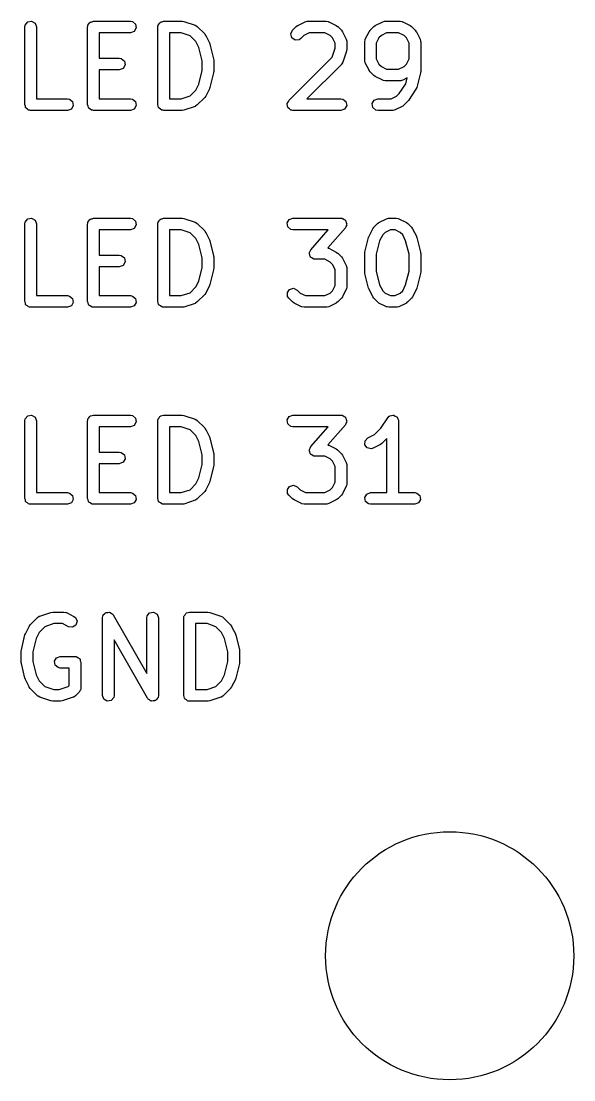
# Model space of a CAD drawing. Extents: x 127.3 to 175.4, y -127 to -66.1.
# Drawn here: x 168.31 to 175.43, y -127.04 to -113.39 of the extents above; entities that cross this region are included whole.
import ezdxf

# ---------------------------------------------------------------- set-up
doc = ezdxf.new("R2010")
doc.units = 0
doc.layers.add('BLACK', color=7, linetype='CONTINUOUS')

msp = doc.modelspace()

# ---------------------------------------------------------------- linework, layer by layer
at = {"layer": 'BLACK', "linetype": 'CONTINUOUS'}
for p, q in [((168.352, -113.463), (168.357, -113.438)), ((168.357, -113.438), (168.39, -113.398)), ((168.39, -113.398), (168.44, -113.389)), ((168.44, -113.389), (168.485, -113.415)), ((168.485, -113.415), (168.502, -113.463)), ((169.162, -113.463), (169.163, -113.454)), ((169.163, -113.45), (169.164, -113.447)), ((169.163, -113.454), (169.163, -113.45)), ((169.164, -113.447), (169.166, -113.438)), ((169.166, -113.438), (169.179, -113.423)), ((169.179, -113.423), (169.188, -113.406)), ((169.188, -113.406), (169.195, -113.404)), ((169.195, -113.404), (169.199, -113.398)), ((169.199, -113.398), (169.218, -113.395)), ((169.218, -113.395), (169.237, -113.388)), ((169.237, -113.388), (169.713, -113.388)), ((169.713, -113.388), (169.738, -113.393)), ((169.738, -113.393), (169.778, -113.426)), ((169.778, -113.426), (169.787, -113.476)), ((170.066, -113.463), (170.068, -113.454)), ((170.068, -113.45), (170.069, -113.447)), ((170.068, -113.454), (170.068, -113.45)), ((170.069, -113.447), (170.071, -113.438)), ((170.071, -113.438), (170.083, -113.423)), ((170.083, -113.423), (170.093, -113.406)), ((170.093, -113.406), (170.1, -113.404)), ((170.1, -113.404), (170.104, -113.398)), ((170.104, -113.398), (170.123, -113.395)), ((170.123, -113.395), (170.141, -113.388)), ((170.141, -113.388), (170.38, -113.388)), ((170.38, -113.388), (170.402, -113.392)), ((170.402, -113.392), (170.403, -113.392)), ((170.403, -113.392), (170.546, -113.44)), ((170.546, -113.44), (170.569, -113.452)), ((170.569, -113.452), (170.571, -113.456)), ((170.571, -113.456), (170.575, -113.458)), ((171.85, -113.458), (171.869, -113.445)), ((171.869, -113.445), (171.87, -113.444)), ((171.87, -113.444), (171.965, -113.396)), ((171.965, -113.396), (171.99, -113.389)), ((171.99, -113.389), (171.994, -113.39)), ((171.994, -113.39), (171.999, -113.388)), ((171.999, -113.388), (172.237, -113.388)), ((172.237, -113.388), (172.262, -113.393)), ((172.262, -113.393), (172.266, -113.396)), ((172.266, -113.396), (172.27, -113.396)), ((172.27, -113.396), (172.365, -113.444)), ((172.365, -113.444), (172.383, -113.457)), ((172.85, -113.458), (172.869, -113.445)), ((172.869, -113.445), (172.87, -113.444)), ((172.87, -113.444), (172.965, -113.396)), ((172.965, -113.396), (172.99, -113.389)), ((172.99, -113.389), (172.994, -113.39)), ((172.994, -113.39), (172.999, -113.388)), ((172.999, -113.388), (173.189, -113.388)), ((173.189, -113.388), (173.215, -113.393)), ((173.215, -113.393), (173.218, -113.396)), ((173.218, -113.396), (173.223, -113.396)), ((173.223, -113.396), (173.318, -113.444)), ((173.318, -113.444), (173.336, -113.457)), ((168.352, -114.463), (168.352, -113.463)), ((168.502, -113.463), (168.502, -114.388)), ((169.162, -114.463), (169.162, -113.463)), ((169.713, -113.538), (169.312, -113.538)), ((169.312, -113.538), (169.312, -113.865)), ((169.761, -113.521), (169.713, -113.538)), ((169.787, -113.476), (169.761, -113.521)), ((170.066, -114.463), (170.066, -113.463)), ((170.216, -113.538), (170.216, -114.388)), ((170.367, -113.538), (170.216, -113.538)), ((170.482, -113.577), (170.367, -113.538)), ((170.556, -113.651), (170.482, -113.577)), ((170.575, -113.458), (170.671, -113.553)), ((170.671, -113.553), (170.683, -113.572)), ((170.683, -113.572), (170.685, -113.573)), ((170.685, -113.573), (170.732, -113.668)), ((171.781, -113.552), (171.803, -113.506)), ((171.794, -113.602), (171.781, -113.552)), ((171.803, -113.506), (171.85, -113.458)), ((171.948, -113.573), (171.909, -113.612)), ((172.016, -113.538), (171.948, -113.573)), ((172.219, -113.538), (172.016, -113.538)), ((172.287, -113.573), (172.219, -113.538)), ((172.318, -113.603), (172.287, -113.573)), ((172.383, -113.457), (172.385, -113.458)), ((172.385, -113.458), (172.433, -113.506)), ((172.433, -113.506), (172.445, -113.524)), ((172.445, -113.524), (172.447, -113.525)), ((172.447, -113.525), (172.494, -113.62)), ((172.741, -113.62), (172.789, -113.525)), ((172.789, -113.525), (172.802, -113.507)), ((172.802, -113.507), (172.803, -113.506)), ((172.803, -113.506), (172.85, -113.458)), ((172.948, -113.573), (172.917, -113.603)), ((173.016, -113.538), (172.948, -113.573)), ((173.171, -113.538), (173.016, -113.538)), ((173.24, -113.573), (173.171, -113.538)), ((173.27, -113.603), (173.24, -113.573)), ((173.336, -113.457), (173.337, -113.458)), ((173.337, -113.458), (173.385, -113.506)), ((173.385, -113.506), (173.398, -113.524)), ((173.398, -113.524), (173.399, -113.525)), ((173.399, -113.525), (173.447, -113.62)), ((170.594, -113.728), (170.556, -113.651)), ((170.638, -113.901), (170.594, -113.728)), ((170.732, -113.668), (170.736, -113.68)), ((170.736, -113.68), (170.738, -113.683)), ((170.738, -113.683), (170.786, -113.874)), ((171.836, -113.631), (171.794, -113.602)), ((171.887, -113.627), (171.836, -113.631)), ((171.909, -113.612), (171.887, -113.627)), ((172.352, -113.672), (172.318, -113.603)), ((172.352, -113.737), (172.352, -113.672)), ((172.494, -113.62), (172.502, -113.645)), ((172.502, -113.645), (172.501, -113.65)), ((172.501, -113.65), (172.502, -113.654)), ((172.502, -113.654), (172.502, -113.749)), ((172.733, -113.654), (172.738, -113.628)), ((172.733, -113.892), (172.733, -113.654)), ((172.738, -113.628), (172.74, -113.625)), ((172.74, -113.625), (172.741, -113.62)), ((172.917, -113.603), (172.883, -113.672)), ((172.883, -113.672), (172.883, -113.874)), ((173.305, -113.672), (173.27, -113.603)), ((173.305, -113.874), (173.305, -113.672)), ((173.447, -113.62), (173.454, -113.645)), ((173.454, -113.645), (173.453, -113.65)), ((173.453, -113.65), (173.455, -113.654)), ((173.455, -113.654), (173.455, -114.035)), ((169.312, -113.865), (169.57, -113.865)), ((169.57, -113.865), (169.596, -113.869)), ((171.755, -114.41), (172.314, -113.851)), ((172.314, -113.851), (172.352, -113.737)), ((172.498, -113.773), (172.451, -113.916)), ((172.502, -113.749), (172.498, -113.771)), ((172.498, -113.771), (172.498, -113.773)), ((169.618, -113.997), (169.57, -114.015)), ((169.596, -113.869), (169.635, -113.902)), ((169.644, -113.953), (169.618, -113.997)), ((169.635, -113.902), (169.644, -113.953)), ((170.638, -114.026), (170.638, -113.901)), ((170.786, -113.874), (170.787, -113.889)), ((170.787, -113.889), (170.788, -113.892)), ((170.788, -113.892), (170.788, -114.035)), ((172.433, -113.945), (171.989, -114.388)), ((172.434, -113.941), (172.433, -113.945)), ((172.438, -113.939), (172.434, -113.941)), ((172.451, -113.916), (172.438, -113.939)), ((172.735, -113.896), (172.733, -113.892)), ((172.734, -113.901), (172.735, -113.896)), ((172.741, -113.925), (172.734, -113.901)), ((172.789, -114.021), (172.741, -113.925)), ((172.883, -113.874), (172.917, -113.943)), ((172.917, -113.943), (172.948, -113.973)), ((172.948, -113.973), (173.016, -114.007)), ((173.171, -114.007), (173.24, -113.973)), ((173.24, -113.973), (173.27, -113.943)), ((173.27, -113.943), (173.305, -113.874)), ((169.57, -114.015), (169.312, -114.015)), ((169.312, -114.015), (169.312, -114.388)), ((170.594, -114.199), (170.638, -114.026)), ((170.786, -114.053), (170.738, -114.243)), ((170.788, -114.035), (170.785, -114.05)), ((170.785, -114.05), (170.786, -114.053)), ((172.79, -114.022), (172.789, -114.021)), ((172.803, -114.04), (172.79, -114.022)), ((172.85, -114.088), (172.803, -114.04)), ((172.852, -114.089), (172.85, -114.088)), ((172.87, -114.102), (172.852, -114.089)), ((172.965, -114.149), (172.87, -114.102)), ((173.016, -114.007), (173.171, -114.007)), ((173.281, -114.12), (173.223, -114.149)), ((173.262, -114.194), (173.281, -114.12)), ((173.452, -114.053), (173.405, -114.243)), ((173.455, -114.035), (173.452, -114.05)), ((173.452, -114.05), (173.452, -114.053)), ((170.556, -114.276), (170.594, -114.199)), ((170.732, -114.259), (170.685, -114.354)), ((170.733, -114.255), (170.732, -114.259)), ((170.738, -114.243), (170.733, -114.255)), ((172.969, -114.15), (172.965, -114.149)), ((172.973, -114.153), (172.969, -114.15)), ((172.999, -114.157), (172.973, -114.153)), ((173.189, -114.157), (172.999, -114.157)), ((173.178, -114.32), (173.262, -114.194)), ((173.193, -114.156), (173.189, -114.157)), ((173.198, -114.157), (173.193, -114.156)), ((173.223, -114.149), (173.198, -114.157)), ((173.394, -114.267), (173.299, -114.41)), ((173.405, -114.243), (173.394, -114.266)), ((173.394, -114.266), (173.394, -114.267)), ((168.502, -114.388), (168.903, -114.388)), ((168.903, -114.388), (168.929, -114.393)), ((168.929, -114.393), (168.968, -114.426)), ((169.312, -114.388), (169.713, -114.388)), ((169.713, -114.388), (169.738, -114.393)), ((169.738, -114.393), (169.778, -114.426)), ((170.216, -114.388), (170.367, -114.388)), ((170.367, -114.388), (170.482, -114.35)), ((170.482, -114.35), (170.556, -114.276)), ((170.671, -114.374), (170.575, -114.469)), ((170.685, -114.354), (170.671, -114.372)), ((170.671, -114.372), (170.671, -114.374)), ((171.746, -114.431), (171.755, -114.41)), ((171.989, -114.388), (172.427, -114.388)), ((172.427, -114.388), (172.453, -114.393)), ((172.453, -114.393), (172.492, -114.426)), ((172.829, -114.45), (172.855, -114.406)), ((172.855, -114.406), (172.903, -114.388)), ((172.903, -114.388), (173.076, -114.388)), ((173.076, -114.388), (173.145, -114.354)), ((173.145, -114.354), (173.178, -114.32)), ((173.299, -114.41), (173.291, -114.418)), ((168.359, -114.482), (168.352, -114.463)), ((168.362, -114.501), (168.359, -114.482)), ((168.367, -114.505), (168.362, -114.501)), ((168.37, -114.512), (168.367, -114.505)), ((168.387, -114.521), (168.37, -114.512)), ((168.401, -114.534), (168.387, -114.521)), ((168.411, -114.536), (168.401, -114.534)), ((168.414, -114.537), (168.411, -114.536)), ((168.417, -114.537), (168.414, -114.537)), ((168.427, -114.538), (168.417, -114.537)), ((168.903, -114.538), (168.427, -114.538)), ((168.952, -114.521), (168.903, -114.538)), ((168.977, -114.476), (168.952, -114.521)), ((168.968, -114.426), (168.977, -114.476)), ((169.168, -114.482), (169.162, -114.463)), ((169.172, -114.501), (169.168, -114.482)), ((169.177, -114.505), (169.172, -114.501)), ((169.179, -114.512), (169.177, -114.505)), ((169.196, -114.521), (169.179, -114.512)), ((169.211, -114.534), (169.196, -114.521)), ((169.221, -114.536), (169.211, -114.534)), ((169.224, -114.537), (169.221, -114.536)), ((169.227, -114.537), (169.224, -114.537)), ((169.237, -114.538), (169.227, -114.537)), ((169.713, -114.538), (169.237, -114.538)), ((169.761, -114.521), (169.713, -114.538)), ((169.787, -114.476), (169.761, -114.521)), ((169.778, -114.426), (169.787, -114.476)), ((170.073, -114.482), (170.066, -114.463)), ((170.076, -114.501), (170.073, -114.482)), ((170.082, -114.505), (170.076, -114.501)), ((170.084, -114.512), (170.082, -114.505)), ((170.101, -114.521), (170.084, -114.512)), ((170.116, -114.534), (170.101, -114.521)), ((170.126, -114.536), (170.116, -114.534)), ((170.128, -114.537), (170.126, -114.536)), ((170.132, -114.537), (170.128, -114.537)), ((170.141, -114.538), (170.132, -114.537)), ((170.38, -114.538), (170.141, -114.538)), ((170.381, -114.538), (170.38, -114.538)), ((170.403, -114.535), (170.381, -114.538)), ((170.546, -114.487), (170.403, -114.535)), ((170.55, -114.484), (170.546, -114.487)), ((170.554, -114.484), (170.55, -114.484)), ((170.575, -114.469), (170.554, -114.484)), ((171.733, -114.457), (171.735, -114.454)), ((171.739, -114.479), (171.733, -114.457)), ((171.734, -114.45), (171.746, -114.431)), ((171.735, -114.454), (171.734, -114.45)), ((171.743, -114.501), (171.739, -114.479)), ((171.746, -114.503), (171.743, -114.501)), ((171.747, -114.506), (171.746, -114.503)), ((171.765, -114.519), (171.747, -114.506)), ((171.782, -114.534), (171.765, -114.519)), ((171.787, -114.535), (171.782, -114.534)), ((171.789, -114.536), (171.787, -114.535)), ((171.792, -114.536), (171.789, -114.536)), ((171.808, -114.538), (171.792, -114.536)), ((172.427, -114.538), (171.808, -114.538)), ((172.475, -114.521), (172.427, -114.538)), ((172.501, -114.476), (172.475, -114.521)), ((172.492, -114.426), (172.501, -114.476)), ((172.838, -114.501), (172.829, -114.45)), ((172.878, -114.534), (172.838, -114.501)), ((172.903, -114.538), (172.878, -114.534)), ((173.094, -114.538), (172.903, -114.538)), ((173.098, -114.537), (173.094, -114.538)), ((173.102, -114.538), (173.098, -114.537)), ((173.127, -114.53), (173.102, -114.538)), ((173.223, -114.483), (173.127, -114.53)), ((173.224, -114.482), (173.223, -114.483)), ((173.242, -114.469), (173.224, -114.482)), ((173.29, -114.421), (173.242, -114.469)), ((173.291, -114.418), (173.29, -114.421)), ((168.352, -116.003), (168.357, -115.978)), ((168.352, -117.003), (168.352, -116.003)), ((168.357, -115.978), (168.39, -115.938)), ((168.39, -115.938), (168.44, -115.929)), ((168.44, -115.929), (168.485, -115.955)), ((168.485, -115.955), (168.502, -116.003)), ((168.502, -116.003), (168.502, -116.928)), ((169.162, -116.003), (169.163, -115.994)), ((169.162, -117.003), (169.162, -116.003)), ((169.163, -115.99), (169.164, -115.987)), ((169.163, -115.994), (169.163, -115.99)), ((169.164, -115.987), (169.166, -115.978)), ((169.166, -115.978), (169.179, -115.963)), ((169.179, -115.963), (169.188, -115.946)), ((169.188, -115.946), (169.195, -115.944)), ((169.195, -115.944), (169.199, -115.938)), ((169.199, -115.938), (169.218, -115.935)), ((169.218, -115.935), (169.237, -115.928)), ((169.237, -115.928), (169.713, -115.928)), ((169.713, -115.928), (169.738, -115.933)), ((169.738, -115.933), (169.778, -115.966)), ((169.787, -116.016), (169.761, -116.061)), ((169.778, -115.966), (169.787, -116.016)), ((170.066, -116.003), (170.068, -115.994)), ((170.066, -117.003), (170.066, -116.003)), ((170.068, -115.99), (170.069, -115.987)), ((170.068, -115.994), (170.068, -115.99)), ((170.069, -115.987), (170.071, -115.978)), ((170.071, -115.978), (170.083, -115.963)), ((170.083, -115.963), (170.093, -115.946)), ((170.093, -115.946), (170.1, -115.944)), ((170.1, -115.944), (170.104, -115.938)), ((170.104, -115.938), (170.123, -115.935)), ((170.123, -115.935), (170.141, -115.928)), ((170.141, -115.928), (170.38, -115.928)), ((170.38, -115.928), (170.402, -115.932)), ((170.402, -115.932), (170.403, -115.932)), ((170.403, -115.932), (170.546, -115.98)), ((170.546, -115.98), (170.569, -115.992)), ((170.569, -115.992), (170.571, -115.996)), ((170.571, -115.996), (170.575, -115.998)), ((170.575, -115.998), (170.671, -116.093)), ((171.734, -115.99), (171.76, -115.946)), ((171.743, -116.041), (171.734, -115.99)), ((171.782, -116.074), (171.743, -116.041)), ((171.76, -115.946), (171.808, -115.928)), ((171.808, -115.928), (172.427, -115.928)), ((172.427, -115.928), (172.438, -115.93)), ((172.438, -115.93), (172.442, -115.93)), ((172.442, -115.93), (172.444, -115.931)), ((172.444, -115.931), (172.453, -115.933)), ((172.453, -115.933), (172.468, -115.946)), ((172.468, -115.946), (172.486, -115.956)), ((172.491, -116.034), (172.484, -116.053)), ((172.486, -115.956), (172.487, -115.962)), ((172.487, -115.962), (172.492, -115.966)), ((172.501, -116.016), (172.491, -116.034)), ((172.492, -115.966), (172.496, -115.986)), ((172.496, -115.986), (172.502, -116.005)), ((172.502, -116.005), (172.5, -116.01)), ((172.5, -116.01), (172.501, -116.016)), ((172.836, -116.065), (172.85, -116.047)), ((172.85, -116.046), (172.898, -115.998)), ((172.85, -116.047), (172.85, -116.046)), ((172.898, -115.998), (172.916, -115.985)), ((172.916, -115.985), (172.917, -115.984)), ((172.917, -115.984), (173.013, -115.936)), ((173.013, -115.936), (173.038, -115.929)), ((173.038, -115.929), (173.042, -115.93)), ((173.042, -115.93), (173.046, -115.928)), ((173.046, -115.928), (173.141, -115.928)), ((173.141, -115.928), (173.167, -115.933)), ((173.167, -115.933), (173.17, -115.936)), ((173.17, -115.936), (173.175, -115.936)), ((173.175, -115.936), (173.27, -115.984)), ((173.27, -115.984), (173.288, -115.997)), ((173.288, -115.997), (173.29, -115.998)), ((173.29, -115.998), (173.337, -116.046)), ((173.337, -116.046), (173.35, -116.064)), ((169.713, -116.078), (169.312, -116.078)), ((169.312, -116.078), (169.312, -116.405)), ((169.761, -116.061), (169.713, -116.078)), ((170.216, -116.078), (170.216, -116.928)), ((170.367, -116.078), (170.216, -116.078)), ((170.482, -116.117), (170.367, -116.078)), ((170.556, -116.191), (170.482, -116.117)), ((170.671, -116.093), (170.683, -116.112)), ((170.683, -116.112), (170.685, -116.113)), ((170.685, -116.113), (170.732, -116.208)), ((171.808, -116.078), (171.782, -116.074)), ((172.262, -116.078), (171.808, -116.078)), ((172.037, -116.335), (172.262, -116.078)), ((172.484, -116.053), (172.256, -116.313)), ((172.735, -116.366), (172.783, -116.176)), ((172.783, -116.176), (172.788, -116.164)), ((172.788, -116.164), (172.789, -116.16)), ((172.789, -116.16), (172.836, -116.065)), ((172.965, -116.143), (172.926, -116.22)), ((172.995, -116.113), (172.965, -116.143)), ((173.064, -116.078), (172.995, -116.113)), ((173.124, -116.078), (173.064, -116.078)), ((173.192, -116.113), (173.124, -116.078)), ((173.223, -116.143), (173.192, -116.113)), ((173.261, -116.22), (173.223, -116.143)), ((173.35, -116.064), (173.351, -116.065)), ((173.351, -116.065), (173.399, -116.16)), ((173.399, -116.16), (173.403, -116.173)), ((173.403, -116.173), (173.405, -116.176)), ((173.405, -116.176), (173.452, -116.366)), ((170.594, -116.268), (170.556, -116.191)), ((170.638, -116.441), (170.594, -116.268)), ((170.732, -116.208), (170.736, -116.22)), ((170.736, -116.22), (170.738, -116.223)), ((170.738, -116.223), (170.786, -116.414)), ((172.256, -116.313), (172.262, -116.314)), ((172.262, -116.314), (172.266, -116.317)), ((172.266, -116.317), (172.27, -116.317)), ((172.27, -116.317), (172.365, -116.365)), ((172.926, -116.22), (172.883, -116.394)), ((173.305, -116.394), (173.261, -116.22)), ((169.312, -116.405), (169.57, -116.405)), ((169.57, -116.405), (169.596, -116.409)), ((169.596, -116.409), (169.635, -116.442)), ((169.635, -116.442), (169.644, -116.493)), ((170.638, -116.566), (170.638, -116.441)), ((170.786, -116.414), (170.787, -116.429)), ((170.787, -116.429), (170.788, -116.432)), ((170.788, -116.432), (170.788, -116.575)), ((172.019, -116.383), (172.021, -116.377)), ((172.025, -116.402), (172.019, -116.383)), ((172.02, -116.371), (172.03, -116.354)), ((172.021, -116.377), (172.02, -116.371)), ((172.029, -116.422), (172.025, -116.402)), ((172.033, -116.426), (172.029, -116.422)), ((172.03, -116.354), (172.037, -116.335)), ((172.035, -116.431), (172.033, -116.426)), ((172.053, -116.442), (172.035, -116.431)), ((172.068, -116.455), (172.053, -116.442)), ((172.077, -116.456), (172.068, -116.455)), ((172.079, -116.458), (172.077, -116.456)), ((172.083, -116.457), (172.079, -116.458)), ((172.094, -116.459), (172.083, -116.457)), ((172.219, -116.459), (172.094, -116.459)), ((172.287, -116.494), (172.219, -116.459)), ((172.365, -116.365), (172.383, -116.378)), ((172.383, -116.378), (172.385, -116.379)), ((172.385, -116.379), (172.433, -116.427)), ((172.433, -116.427), (172.445, -116.445)), ((172.445, -116.445), (172.447, -116.446)), ((172.447, -116.446), (172.494, -116.541)), ((172.733, -116.384), (172.736, -116.37)), ((172.733, -116.622), (172.733, -116.384)), ((172.736, -116.37), (172.735, -116.366)), ((172.883, -116.394), (172.883, -116.613)), ((173.305, -116.613), (173.305, -116.394)), ((173.452, -116.366), (173.453, -116.381)), ((173.453, -116.381), (173.455, -116.384)), ((173.455, -116.384), (173.455, -116.622)), ((169.57, -116.555), (169.312, -116.555)), ((169.312, -116.555), (169.312, -116.928)), ((169.618, -116.537), (169.57, -116.555)), ((169.644, -116.493), (169.618, -116.537)), ((170.594, -116.739), (170.638, -116.566)), ((170.786, -116.593), (170.738, -116.783)), ((170.788, -116.575), (170.785, -116.59)), ((170.785, -116.59), (170.786, -116.593)), ((172.318, -116.524), (172.287, -116.494)), ((172.352, -116.592), (172.318, -116.524)), ((172.352, -116.795), (172.352, -116.592)), ((172.494, -116.541), (172.502, -116.566)), ((172.502, -116.566), (172.501, -116.571)), ((172.501, -116.571), (172.502, -116.575)), ((172.502, -116.575), (172.502, -116.813)), ((172.734, -116.626), (172.733, -116.622)), ((172.735, -116.641), (172.734, -116.626)), ((172.783, -116.831), (172.735, -116.641)), ((172.883, -116.613), (172.926, -116.787)), ((173.261, -116.787), (173.305, -116.613)), ((173.452, -116.641), (173.405, -116.831)), ((173.455, -116.622), (173.452, -116.637)), ((173.452, -116.637), (173.452, -116.641)), ((170.482, -116.89), (170.556, -116.816)), ((170.556, -116.816), (170.594, -116.739)), ((170.732, -116.799), (170.685, -116.894)), ((170.733, -116.795), (170.732, -116.799)), ((170.738, -116.783), (170.733, -116.795)), ((171.736, -116.889), (171.765, -116.847)), ((171.765, -116.847), (171.815, -116.833)), ((171.815, -116.833), (171.861, -116.855)), ((171.861, -116.855), (171.9, -116.894)), ((172.287, -116.894), (172.318, -116.864)), ((172.318, -116.864), (172.352, -116.795)), ((172.494, -116.846), (172.447, -116.942)), ((172.495, -116.842), (172.494, -116.846)), ((172.498, -116.839), (172.495, -116.842)), ((172.502, -116.813), (172.498, -116.839)), ((172.785, -116.834), (172.783, -116.831)), ((172.789, -116.846), (172.785, -116.834)), ((172.836, -116.942), (172.789, -116.846)), ((172.926, -116.787), (172.965, -116.864)), ((172.965, -116.864), (172.995, -116.894)), ((173.192, -116.894), (173.223, -116.864)), ((173.223, -116.864), (173.261, -116.787)), ((173.399, -116.846), (173.351, -116.942)), ((173.405, -116.831), (173.399, -116.843)), ((173.399, -116.843), (173.399, -116.846)), ((168.359, -117.022), (168.352, -117.003)), ((168.502, -116.928), (168.903, -116.928)), ((168.903, -116.928), (168.929, -116.933)), ((168.929, -116.933), (168.968, -116.966)), ((168.968, -116.966), (168.977, -117.016)), ((169.168, -117.022), (169.162, -117.003)), ((169.312, -116.928), (169.713, -116.928)), ((169.713, -116.928), (169.738, -116.933)), ((169.738, -116.933), (169.778, -116.966)), ((169.778, -116.966), (169.787, -117.016)), ((170.073, -117.022), (170.066, -117.003)), ((170.216, -116.928), (170.367, -116.928)), ((170.367, -116.928), (170.482, -116.89)), ((170.671, -116.914), (170.575, -117.009)), ((170.685, -116.894), (170.671, -116.912)), ((170.671, -116.912), (170.671, -116.914)), ((171.74, -116.94), (171.736, -116.889)), ((171.755, -116.961), (171.74, -116.94)), ((171.803, -117.009), (171.755, -116.961)), ((171.9, -116.894), (171.969, -116.928)), ((171.969, -116.928), (172.219, -116.928)), ((172.219, -116.928), (172.287, -116.894)), ((172.433, -116.961), (172.385, -117.009)), ((172.447, -116.942), (172.433, -116.96)), ((172.433, -116.96), (172.433, -116.961)), ((172.837, -116.943), (172.836, -116.942)), ((172.85, -116.961), (172.837, -116.943)), ((172.898, -117.009), (172.85, -116.961)), ((172.995, -116.894), (173.064, -116.928)), ((173.064, -116.928), (173.124, -116.928)), ((173.124, -116.928), (173.192, -116.894)), ((173.337, -116.961), (173.29, -117.009)), ((173.338, -116.96), (173.337, -116.961)), ((173.351, -116.942), (173.338, -116.96)), ((168.362, -117.041), (168.359, -117.022)), ((168.367, -117.045), (168.362, -117.041)), ((168.37, -117.052), (168.367, -117.045)), ((168.387, -117.061), (168.37, -117.052)), ((168.401, -117.074), (168.387, -117.061)), ((168.411, -117.076), (168.401, -117.074)), ((168.414, -117.077), (168.411, -117.076)), ((168.417, -117.077), (168.414, -117.077)), ((168.427, -117.078), (168.417, -117.077)), ((168.903, -117.078), (168.427, -117.078)), ((168.952, -117.061), (168.903, -117.078)), ((168.977, -117.016), (168.952, -117.061)), ((169.172, -117.041), (169.168, -117.022)), ((169.177, -117.045), (169.172, -117.041)), ((169.179, -117.052), (169.177, -117.045)), ((169.196, -117.061), (169.179, -117.052)), ((169.211, -117.074), (169.196, -117.061)), ((169.221, -117.076), (169.211, -117.074)), ((169.224, -117.077), (169.221, -117.076)), ((169.227, -117.077), (169.224, -117.077)), ((169.237, -117.078), (169.227, -117.077)), ((169.713, -117.078), (169.237, -117.078)), ((169.761, -117.061), (169.713, -117.078)), ((169.787, -117.016), (169.761, -117.061)), ((170.076, -117.041), (170.073, -117.022)), ((170.082, -117.045), (170.076, -117.041)), ((170.084, -117.052), (170.082, -117.045)), ((170.101, -117.061), (170.084, -117.052)), ((170.116, -117.074), (170.101, -117.061)), ((170.126, -117.076), (170.116, -117.074)), ((170.128, -117.077), (170.126, -117.076)), ((170.132, -117.077), (170.128, -117.077)), ((170.141, -117.078), (170.132, -117.077)), ((170.38, -117.078), (170.141, -117.078)), ((170.381, -117.078), (170.38, -117.078)), ((170.403, -117.075), (170.381, -117.078)), ((170.546, -117.027), (170.403, -117.075)), ((170.55, -117.024), (170.546, -117.027)), ((170.554, -117.024), (170.55, -117.024)), ((170.575, -117.009), (170.554, -117.024)), ((171.804, -117.009), (171.803, -117.009)), ((171.822, -117.023), (171.804, -117.009)), ((171.917, -117.07), (171.822, -117.023)), ((171.922, -117.071), (171.917, -117.07)), ((171.925, -117.074), (171.922, -117.071)), ((171.951, -117.078), (171.925, -117.074)), ((172.237, -117.078), (171.951, -117.078)), ((172.241, -117.077), (172.237, -117.078)), ((172.245, -117.078), (172.241, -117.077)), ((172.27, -117.07), (172.245, -117.078)), ((172.365, -117.023), (172.27, -117.07)), ((172.367, -117.022), (172.365, -117.023)), ((172.385, -117.009), (172.367, -117.022)), ((172.899, -117.009), (172.898, -117.009)), ((172.917, -117.023), (172.899, -117.009)), ((173.013, -117.07), (172.917, -117.023)), ((173.017, -117.071), (173.013, -117.07)), ((173.021, -117.074), (173.017, -117.071)), ((173.046, -117.078), (173.021, -117.074)), ((173.141, -117.078), (173.046, -117.078)), ((173.146, -117.077), (173.141, -117.078)), ((173.15, -117.078), (173.146, -117.077)), ((173.175, -117.07), (173.15, -117.078)), ((173.27, -117.023), (173.175, -117.07)), ((173.271, -117.022), (173.27, -117.023)), ((173.29, -117.009), (173.271, -117.022)), ((168.357, -118.518), (168.39, -118.478)), ((168.39, -118.478), (168.44, -118.469)), ((168.44, -118.469), (168.485, -118.495)), ((168.485, -118.495), (168.502, -118.543)), ((169.166, -118.518), (169.179, -118.503)), ((169.179, -118.503), (169.188, -118.486)), ((169.188, -118.486), (169.195, -118.484)), ((169.195, -118.484), (169.199, -118.478)), ((169.199, -118.478), (169.218, -118.475)), ((169.218, -118.475), (169.237, -118.468)), ((169.237, -118.468), (169.713, -118.468)), ((169.713, -118.468), (169.738, -118.473)), ((169.738, -118.473), (169.778, -118.506)), ((169.778, -118.506), (169.787, -118.556)), ((170.071, -118.518), (170.083, -118.503)), ((170.083, -118.503), (170.093, -118.486)), ((170.093, -118.486), (170.1, -118.484)), ((170.1, -118.484), (170.104, -118.478)), ((170.104, -118.478), (170.123, -118.475)), ((170.123, -118.475), (170.141, -118.468)), ((170.141, -118.468), (170.38, -118.468)), ((170.38, -118.468), (170.402, -118.472)), ((170.402, -118.472), (170.403, -118.472)), ((170.403, -118.472), (170.546, -118.52)), ((171.734, -118.53), (171.76, -118.486)), ((171.76, -118.486), (171.808, -118.468)), ((171.808, -118.468), (172.427, -118.468)), ((172.427, -118.468), (172.438, -118.47)), ((172.438, -118.47), (172.442, -118.47)), ((172.442, -118.47), (172.444, -118.471)), ((172.444, -118.471), (172.453, -118.473)), ((172.453, -118.473), (172.468, -118.486)), ((172.468, -118.486), (172.486, -118.496)), ((172.486, -118.496), (172.487, -118.502)), ((172.487, -118.502), (172.492, -118.506)), ((172.492, -118.506), (172.496, -118.526)), ((172.94, -118.638), (173.031, -118.502)), ((173.031, -118.502), (173.049, -118.483)), ((173.049, -118.483), (173.054, -118.482)), ((173.054, -118.482), (173.056, -118.478)), ((173.056, -118.478), (173.078, -118.475)), ((173.078, -118.475), (173.099, -118.469)), ((173.099, -118.469), (173.103, -118.47)), ((173.103, -118.47), (173.107, -118.469)), ((173.107, -118.469), (173.126, -118.48)), ((173.126, -118.48), (173.146, -118.489)), ((173.146, -118.489), (173.148, -118.493)), ((173.148, -118.493), (173.151, -118.495)), ((173.151, -118.495), (173.159, -118.516)), ((168.352, -118.543), (168.357, -118.518)), ((168.352, -119.543), (168.352, -118.543)), ((168.502, -118.543), (168.502, -119.468)), ((169.162, -118.543), (169.163, -118.534)), ((169.162, -119.543), (169.162, -118.543)), ((169.163, -118.53), (169.164, -118.527)), ((169.163, -118.534), (169.163, -118.53)), ((169.164, -118.527), (169.166, -118.518)), ((169.713, -118.618), (169.312, -118.618)), ((169.312, -118.618), (169.312, -118.945)), ((169.761, -118.601), (169.713, -118.618)), ((169.787, -118.556), (169.761, -118.601)), ((170.066, -118.543), (170.068, -118.534)), ((170.066, -119.543), (170.066, -118.543)), ((170.068, -118.53), (170.069, -118.527)), ((170.068, -118.534), (170.068, -118.53)), ((170.069, -118.527), (170.071, -118.518)), ((170.216, -118.618), (170.216, -119.468)), ((170.367, -118.618), (170.216, -118.618)), ((170.482, -118.657), (170.367, -118.618)), ((170.546, -118.52), (170.569, -118.532)), ((170.569, -118.532), (170.571, -118.536)), ((170.571, -118.536), (170.575, -118.538)), ((170.575, -118.538), (170.671, -118.633)), ((170.671, -118.633), (170.683, -118.652)), ((171.743, -118.581), (171.734, -118.53)), ((171.782, -118.614), (171.743, -118.581)), ((171.808, -118.618), (171.782, -118.614)), ((172.262, -118.618), (171.808, -118.618)), ((172.037, -118.875), (172.262, -118.618)), ((172.484, -118.593), (172.256, -118.853)), ((172.491, -118.574), (172.484, -118.593)), ((172.501, -118.556), (172.491, -118.574)), ((172.496, -118.526), (172.502, -118.545)), ((172.502, -118.545), (172.5, -118.55)), ((172.5, -118.55), (172.501, -118.556)), ((172.859, -118.72), (172.94, -118.638)), ((173.159, -118.516), (173.168, -118.535)), ((173.168, -118.535), (173.167, -118.539)), ((173.167, -118.539), (173.169, -118.543)), ((173.169, -118.543), (173.169, -119.468)), ((170.556, -118.731), (170.482, -118.657)), ((170.594, -118.808), (170.556, -118.731)), ((170.683, -118.652), (170.685, -118.653)), ((170.685, -118.653), (170.732, -118.748)), ((170.732, -118.748), (170.736, -118.76)), ((170.736, -118.76), (170.738, -118.763)), ((170.738, -118.763), (170.786, -118.954)), ((172.739, -118.799), (172.775, -118.762)), ((172.775, -118.762), (172.859, -118.72)), ((173.019, -118.772), (172.956, -118.834)), ((173.019, -119.468), (173.019, -118.772)), ((170.638, -118.981), (170.594, -118.808)), ((172.019, -118.923), (172.021, -118.917)), ((172.02, -118.911), (172.03, -118.894)), ((172.021, -118.917), (172.02, -118.911)), ((172.03, -118.894), (172.037, -118.875)), ((172.256, -118.853), (172.262, -118.854)), ((172.262, -118.854), (172.266, -118.857)), ((172.266, -118.857), (172.27, -118.857)), ((172.27, -118.857), (172.365, -118.905)), ((172.365, -118.905), (172.383, -118.918)), ((172.736, -118.85), (172.739, -118.799)), ((172.767, -118.892), (172.736, -118.85)), ((172.817, -118.904), (172.767, -118.892)), ((172.842, -118.896), (172.817, -118.904)), ((172.937, -118.849), (172.842, -118.896)), ((172.938, -118.847), (172.937, -118.849)), ((172.956, -118.834), (172.938, -118.847)), ((169.312, -118.945), (169.57, -118.945)), ((169.57, -118.945), (169.596, -118.949)), ((169.596, -118.949), (169.635, -118.982)), ((169.644, -119.033), (169.618, -119.077)), ((169.635, -118.982), (169.644, -119.033)), ((170.638, -119.106), (170.638, -118.981)), ((170.786, -118.954), (170.787, -118.969)), ((170.787, -118.969), (170.788, -118.972)), ((170.788, -118.972), (170.788, -119.115)), ((172.025, -118.942), (172.019, -118.923)), ((172.029, -118.962), (172.025, -118.942)), ((172.033, -118.966), (172.029, -118.962)), ((172.035, -118.971), (172.033, -118.966)), ((172.053, -118.982), (172.035, -118.971)), ((172.068, -118.995), (172.053, -118.982)), ((172.077, -118.996), (172.068, -118.995)), ((172.079, -118.998), (172.077, -118.996)), ((172.083, -118.997), (172.079, -118.998)), ((172.094, -118.999), (172.083, -118.997)), ((172.219, -118.999), (172.094, -118.999)), ((172.287, -119.034), (172.219, -118.999)), ((172.318, -119.064), (172.287, -119.034)), ((172.383, -118.918), (172.385, -118.919)), ((172.385, -118.919), (172.433, -118.967)), ((172.433, -118.967), (172.445, -118.985)), ((172.445, -118.985), (172.447, -118.986)), ((172.447, -118.986), (172.494, -119.081)), ((169.57, -119.095), (169.312, -119.095)), ((169.312, -119.095), (169.312, -119.468)), ((169.618, -119.077), (169.57, -119.095)), ((170.594, -119.279), (170.638, -119.106)), ((170.786, -119.133), (170.738, -119.323)), ((170.788, -119.115), (170.785, -119.13)), ((170.785, -119.13), (170.786, -119.133)), ((172.352, -119.132), (172.318, -119.064)), ((172.352, -119.335), (172.352, -119.132)), ((172.494, -119.081), (172.502, -119.106)), ((172.502, -119.106), (172.501, -119.111)), ((172.501, -119.111), (172.502, -119.115)), ((172.502, -119.115), (172.502, -119.353)), ((170.556, -119.356), (170.594, -119.279)), ((170.738, -119.323), (170.733, -119.335)), ((170.367, -119.468), (170.482, -119.43)), ((170.482, -119.43), (170.556, -119.356)), ((170.671, -119.454), (170.575, -119.549)), ((170.685, -119.434), (170.671, -119.452)), ((170.671, -119.452), (170.671, -119.454)), ((170.732, -119.339), (170.685, -119.434)), ((170.733, -119.335), (170.732, -119.339)), ((171.736, -119.429), (171.765, -119.387)), ((171.74, -119.48), (171.736, -119.429)), ((171.765, -119.387), (171.815, -119.373)), ((171.815, -119.373), (171.861, -119.395)), ((171.861, -119.395), (171.9, -119.434)), ((171.9, -119.434), (171.969, -119.468)), ((172.219, -119.468), (172.287, -119.434)), ((172.287, -119.434), (172.318, -119.404)), ((172.318, -119.404), (172.352, -119.335)), ((172.494, -119.386), (172.447, -119.482)), ((172.495, -119.382), (172.494, -119.386)), ((172.498, -119.379), (172.495, -119.382)), ((172.502, -119.353), (172.498, -119.379)), ((168.359, -119.562), (168.352, -119.543)), ((168.362, -119.581), (168.359, -119.562)), ((168.367, -119.585), (168.362, -119.581)), ((168.37, -119.592), (168.367, -119.585)), ((168.387, -119.601), (168.37, -119.592)), ((168.502, -119.468), (168.903, -119.468)), ((168.903, -119.468), (168.929, -119.473)), ((168.929, -119.473), (168.968, -119.506)), ((168.977, -119.556), (168.952, -119.601)), ((168.968, -119.506), (168.977, -119.556)), ((169.168, -119.562), (169.162, -119.543)), ((169.172, -119.581), (169.168, -119.562)), ((169.177, -119.585), (169.172, -119.581)), ((169.179, -119.592), (169.177, -119.585)), ((169.196, -119.601), (169.179, -119.592)), ((169.312, -119.468), (169.713, -119.468)), ((169.713, -119.468), (169.738, -119.473)), ((169.738, -119.473), (169.778, -119.506)), ((169.787, -119.556), (169.761, -119.601)), ((169.778, -119.506), (169.787, -119.556)), ((170.073, -119.562), (170.066, -119.543)), ((170.076, -119.581), (170.073, -119.562)), ((170.082, -119.585), (170.076, -119.581)), ((170.084, -119.592), (170.082, -119.585)), ((170.101, -119.601), (170.084, -119.592)), ((170.216, -119.468), (170.367, -119.468)), ((170.546, -119.567), (170.403, -119.615)), ((170.55, -119.564), (170.546, -119.567)), ((170.554, -119.564), (170.55, -119.564)), ((170.575, -119.549), (170.554, -119.564)), ((171.755, -119.501), (171.74, -119.48)), ((171.803, -119.549), (171.755, -119.501)), ((171.804, -119.549), (171.803, -119.549)), ((171.822, -119.563), (171.804, -119.549)), ((171.917, -119.61), (171.822, -119.563)), ((171.969, -119.468), (172.219, -119.468)), ((172.365, -119.563), (172.27, -119.61)), ((172.367, -119.562), (172.365, -119.563)), ((172.385, -119.549), (172.367, -119.562)), ((172.433, -119.501), (172.385, -119.549)), ((172.447, -119.482), (172.433, -119.5)), ((172.433, -119.5), (172.433, -119.501)), ((172.734, -119.53), (172.76, -119.486)), ((172.743, -119.581), (172.734, -119.53)), ((172.782, -119.614), (172.743, -119.581)), ((172.76, -119.486), (172.808, -119.468)), ((172.808, -119.468), (173.019, -119.468)), ((173.169, -119.468), (173.38, -119.468)), ((173.38, -119.468), (173.405, -119.473)), ((173.405, -119.473), (173.444, -119.506)), ((173.453, -119.556), (173.428, -119.601)), ((173.444, -119.506), (173.453, -119.556)), ((168.401, -119.614), (168.387, -119.601)), ((168.411, -119.616), (168.401, -119.614)), ((168.414, -119.617), (168.411, -119.616)), ((168.417, -119.617), (168.414, -119.617)), ((168.427, -119.618), (168.417, -119.617)), ((168.903, -119.618), (168.427, -119.618)), ((168.952, -119.601), (168.903, -119.618)), ((169.211, -119.614), (169.196, -119.601)), ((169.221, -119.616), (169.211, -119.614)), ((169.224, -119.617), (169.221, -119.616)), ((169.227, -119.617), (169.224, -119.617)), ((169.237, -119.618), (169.227, -119.617)), ((169.713, -119.618), (169.237, -119.618)), ((169.761, -119.601), (169.713, -119.618)), ((170.116, -119.614), (170.101, -119.601)), ((170.126, -119.616), (170.116, -119.614)), ((170.128, -119.617), (170.126, -119.616)), ((170.132, -119.617), (170.128, -119.617)), ((170.141, -119.618), (170.132, -119.617)), ((170.38, -119.618), (170.141, -119.618)), ((170.381, -119.618), (170.38, -119.618)), ((170.403, -119.615), (170.381, -119.618)), ((171.922, -119.611), (171.917, -119.61)), ((171.925, -119.614), (171.922, -119.611)), ((171.951, -119.618), (171.925, -119.614)), ((172.237, -119.618), (171.951, -119.618)), ((172.241, -119.617), (172.237, -119.618)), ((172.245, -119.618), (172.241, -119.617)), ((172.27, -119.61), (172.245, -119.618)), ((172.808, -119.618), (172.782, -119.614)), ((173.38, -119.618), (172.808, -119.618)), ((173.428, -119.601), (173.38, -119.618)), ((168.422, -121.173), (168.517, -121.078)), ((168.517, -121.078), (168.538, -121.063)), ((168.538, -121.063), (168.543, -121.063)), ((168.543, -121.063), (168.546, -121.06)), ((168.546, -121.06), (168.689, -121.012)), ((168.689, -121.012), (168.711, -121.009)), ((168.711, -121.009), (168.713, -121.008)), ((168.713, -121.008), (168.856, -121.008)), ((168.856, -121.008), (168.881, -121.013)), ((168.881, -121.013), (168.885, -121.016)), ((168.885, -121.016), (168.889, -121.016)), ((168.889, -121.016), (168.984, -121.064)), ((168.984, -121.064), (169.005, -121.079)), ((169.005, -121.079), (169.026, -121.126)), ((169.352, -121.083), (169.357, -121.058)), ((169.352, -122.083), (169.352, -121.083)), ((169.357, -121.058), (169.361, -121.052)), ((169.361, -121.052), (169.362, -121.046)), ((169.362, -121.046), (169.377, -121.033)), ((169.377, -121.033), (169.39, -121.018)), ((169.39, -121.018), (169.396, -121.017)), ((169.396, -121.017), (169.402, -121.013)), ((169.402, -121.013), (169.421, -121.013)), ((169.421, -121.013), (169.44, -121.009)), ((169.44, -121.009), (169.446, -121.013)), ((169.446, -121.013), (169.453, -121.013)), ((169.453, -121.013), (169.468, -121.025)), ((169.468, -121.025), (169.485, -121.035)), ((169.485, -121.035), (169.487, -121.042)), ((169.487, -121.042), (169.492, -121.046)), ((169.492, -121.046), (169.924, -121.801)), ((169.924, -121.083), (169.928, -121.058)), ((169.924, -121.801), (169.924, -121.083)), ((169.928, -121.058), (169.961, -121.018)), ((169.961, -121.018), (170.012, -121.009)), ((170.012, -121.009), (170.056, -121.035)), ((170.056, -121.035), (170.074, -121.083)), ((170.074, -121.083), (170.074, -122.083)), ((170.4, -121.083), (170.401, -121.074)), ((170.4, -122.083), (170.4, -121.083)), ((170.401, -121.07), (170.403, -121.067)), ((170.401, -121.074), (170.401, -121.07)), ((170.403, -121.067), (170.404, -121.058)), ((170.404, -121.058), (170.417, -121.043)), ((170.417, -121.043), (170.427, -121.026)), ((170.427, -121.026), (170.433, -121.024)), ((170.433, -121.024), (170.437, -121.018)), ((170.437, -121.018), (170.456, -121.015)), ((170.456, -121.015), (170.475, -121.008)), ((170.475, -121.008), (170.713, -121.008)), ((170.713, -121.008), (170.735, -121.012)), ((170.735, -121.012), (170.737, -121.012)), ((170.737, -121.012), (170.879, -121.06)), ((170.879, -121.06), (170.902, -121.072)), ((170.902, -121.072), (170.905, -121.076)), ((170.905, -121.076), (170.909, -121.078)), ((170.909, -121.078), (171.004, -121.173)), ((168.36, -121.288), (168.408, -121.193)), ((168.408, -121.193), (168.421, -121.175)), ((168.421, -121.175), (168.422, -121.173)), ((168.61, -121.197), (168.536, -121.271)), ((168.725, -121.158), (168.61, -121.197)), ((168.838, -121.158), (168.725, -121.158)), ((168.917, -121.198), (168.838, -121.158)), ((168.968, -121.204), (168.917, -121.198)), ((169.011, -121.176), (168.968, -121.204)), ((169.026, -121.126), (169.011, -121.176)), ((170.55, -121.158), (170.55, -122.008)), ((170.701, -121.158), (170.55, -121.158)), ((170.815, -121.197), (170.701, -121.158)), ((170.889, -121.271), (170.815, -121.197)), ((171.004, -121.173), (171.017, -121.192)), ((171.017, -121.192), (171.018, -121.193)), ((171.018, -121.193), (171.066, -121.288)), ((168.307, -121.494), (168.354, -121.303)), ((168.354, -121.303), (168.36, -121.291)), ((168.36, -121.291), (168.36, -121.288)), ((168.498, -121.348), (168.455, -121.521)), ((168.536, -121.271), (168.498, -121.348)), ((169.933, -122.121), (169.502, -121.366)), ((169.502, -121.366), (169.502, -122.083)), ((170.928, -121.348), (170.889, -121.271)), ((170.971, -121.521), (170.928, -121.348)), ((171.066, -121.288), (171.069, -121.3)), ((171.069, -121.3), (171.071, -121.303)), ((171.071, -121.303), (171.119, -121.494)), ((168.305, -121.512), (168.307, -121.497)), ((168.307, -121.497), (168.307, -121.494)), ((171.119, -121.494), (171.12, -121.509)), ((171.12, -121.509), (171.121, -121.512)), ((168.305, -121.655), (168.305, -121.512)), ((168.455, -121.521), (168.455, -121.646)), ((168.455, -121.646), (168.498, -121.819)), ((168.734, -121.642), (168.76, -121.597)), ((168.743, -121.692), (168.734, -121.642)), ((168.76, -121.597), (168.808, -121.58)), ((168.808, -121.58), (168.999, -121.58)), ((168.999, -121.58), (169.008, -121.582)), ((169.008, -121.582), (169.012, -121.581)), ((169.012, -121.581), (169.014, -121.583)), ((169.014, -121.583), (169.024, -121.584)), ((169.024, -121.584), (169.039, -121.597)), ((169.039, -121.597), (169.056, -121.607)), ((169.056, -121.607), (169.058, -121.613)), ((169.058, -121.613), (169.064, -121.617)), ((169.064, -121.617), (169.067, -121.636)), ((169.067, -121.636), (169.074, -121.655)), ((170.928, -121.819), (170.971, -121.646)), ((170.971, -121.646), (170.971, -121.521)), ((171.121, -121.512), (171.121, -121.655)), ((168.306, -121.658), (168.305, -121.655)), ((168.307, -121.673), (168.306, -121.658)), ((168.354, -121.863), (168.307, -121.673)), ((168.782, -121.725), (168.743, -121.692)), ((168.808, -121.73), (168.782, -121.725)), ((168.924, -121.73), (168.808, -121.73)), ((168.924, -121.957), (168.924, -121.73)), ((169.074, -121.655), (169.074, -121.988)), ((171.119, -121.673), (171.071, -121.863)), ((171.121, -121.655), (171.119, -121.67)), ((171.119, -121.67), (171.119, -121.673)), ((168.356, -121.866), (168.354, -121.863)), ((168.36, -121.879), (168.356, -121.866)), ((168.408, -121.974), (168.36, -121.879)), ((168.498, -121.819), (168.536, -121.896)), ((168.536, -121.896), (168.61, -121.97)), ((170.815, -121.97), (170.889, -121.896)), ((170.889, -121.896), (170.928, -121.819)), ((171.066, -121.879), (171.018, -121.974)), ((171.071, -121.863), (171.066, -121.875)), ((171.066, -121.875), (171.066, -121.879)), ((168.409, -121.975), (168.408, -121.974)), ((168.422, -121.994), (168.409, -121.975)), ((168.517, -122.089), (168.422, -121.994)), ((168.61, -121.97), (168.725, -122.008)), ((168.725, -122.008), (168.796, -122.008)), ((168.796, -122.008), (168.91, -121.97)), ((168.91, -121.97), (168.924, -121.957)), ((169.052, -122.041), (169.004, -122.089)), ((169.059, -122.026), (169.052, -122.041)), ((169.069, -122.014), (169.059, -122.026)), ((169.072, -121.998), (169.069, -122.014)), ((169.073, -121.995), (169.072, -121.998)), ((169.074, -121.988), (169.073, -121.993)), ((169.073, -121.993), (169.073, -121.995)), ((170.55, -122.008), (170.701, -122.008)), ((170.701, -122.008), (170.815, -121.97)), ((171.004, -121.994), (170.909, -122.089)), ((171.005, -121.992), (171.004, -121.994)), ((171.018, -121.974), (171.005, -121.992)), ((168.521, -122.091), (168.517, -122.089)), ((168.523, -122.094), (168.521, -122.091)), ((168.546, -122.107), (168.523, -122.094)), ((168.689, -122.155), (168.546, -122.107)), ((168.691, -122.154), (168.689, -122.155)), ((168.713, -122.158), (168.691, -122.154)), ((168.808, -122.158), (168.713, -122.158)), ((168.81, -122.158), (168.808, -122.158)), ((168.832, -122.155), (168.81, -122.158)), ((168.975, -122.107), (168.832, -122.155)), ((168.978, -122.104), (168.975, -122.107)), ((168.983, -122.104), (168.978, -122.104)), ((169.004, -122.089), (168.983, -122.104)), ((169.37, -122.132), (169.352, -122.083)), ((169.414, -122.157), (169.37, -122.132)), ((169.465, -122.148), (169.414, -122.157)), ((169.498, -122.109), (169.465, -122.148)), ((169.502, -122.083), (169.498, -122.109)), ((169.939, -122.125), (169.933, -122.121)), ((169.941, -122.132), (169.939, -122.125)), ((169.958, -122.141), (169.941, -122.132)), ((169.973, -122.154), (169.958, -122.141)), ((169.98, -122.154), (169.973, -122.154)), ((169.986, -122.157), (169.98, -122.154)), ((170.005, -122.154), (169.986, -122.157)), ((170.024, -122.154), (170.005, -122.154)), ((170.029, -122.15), (170.024, -122.154)), ((170.036, -122.148), (170.029, -122.15)), ((170.048, -122.134), (170.036, -122.148)), ((170.063, -122.121), (170.048, -122.134)), ((170.065, -122.114), (170.063, -122.121)), ((170.069, -122.109), (170.065, -122.114)), ((170.074, -122.083), (170.069, -122.109)), ((170.406, -122.102), (170.4, -122.083)), ((170.41, -122.121), (170.406, -122.102)), ((170.415, -122.125), (170.41, -122.121)), ((170.417, -122.132), (170.415, -122.125)), ((170.434, -122.141), (170.417, -122.132)), ((170.449, -122.154), (170.434, -122.141)), ((170.459, -122.156), (170.449, -122.154)), ((170.462, -122.157), (170.459, -122.156)), ((170.465, -122.157), (170.462, -122.157)), ((170.475, -122.158), (170.465, -122.157)), ((170.713, -122.158), (170.475, -122.158)), ((170.714, -122.158), (170.713, -122.158)), ((170.737, -122.155), (170.714, -122.158)), ((170.879, -122.107), (170.737, -122.155)), ((170.883, -122.104), (170.879, -122.107)), ((170.887, -122.104), (170.883, -122.104)), ((170.909, -122.089), (170.887, -122.104))]:
    msp.add_line(p, q, dxfattribs=at)
at = {"layer": 'BLACK'}
msp.add_circle((173.829, -125.441), 1.6, dxfattribs=at)

doc.saveas('drawing.dxf')
